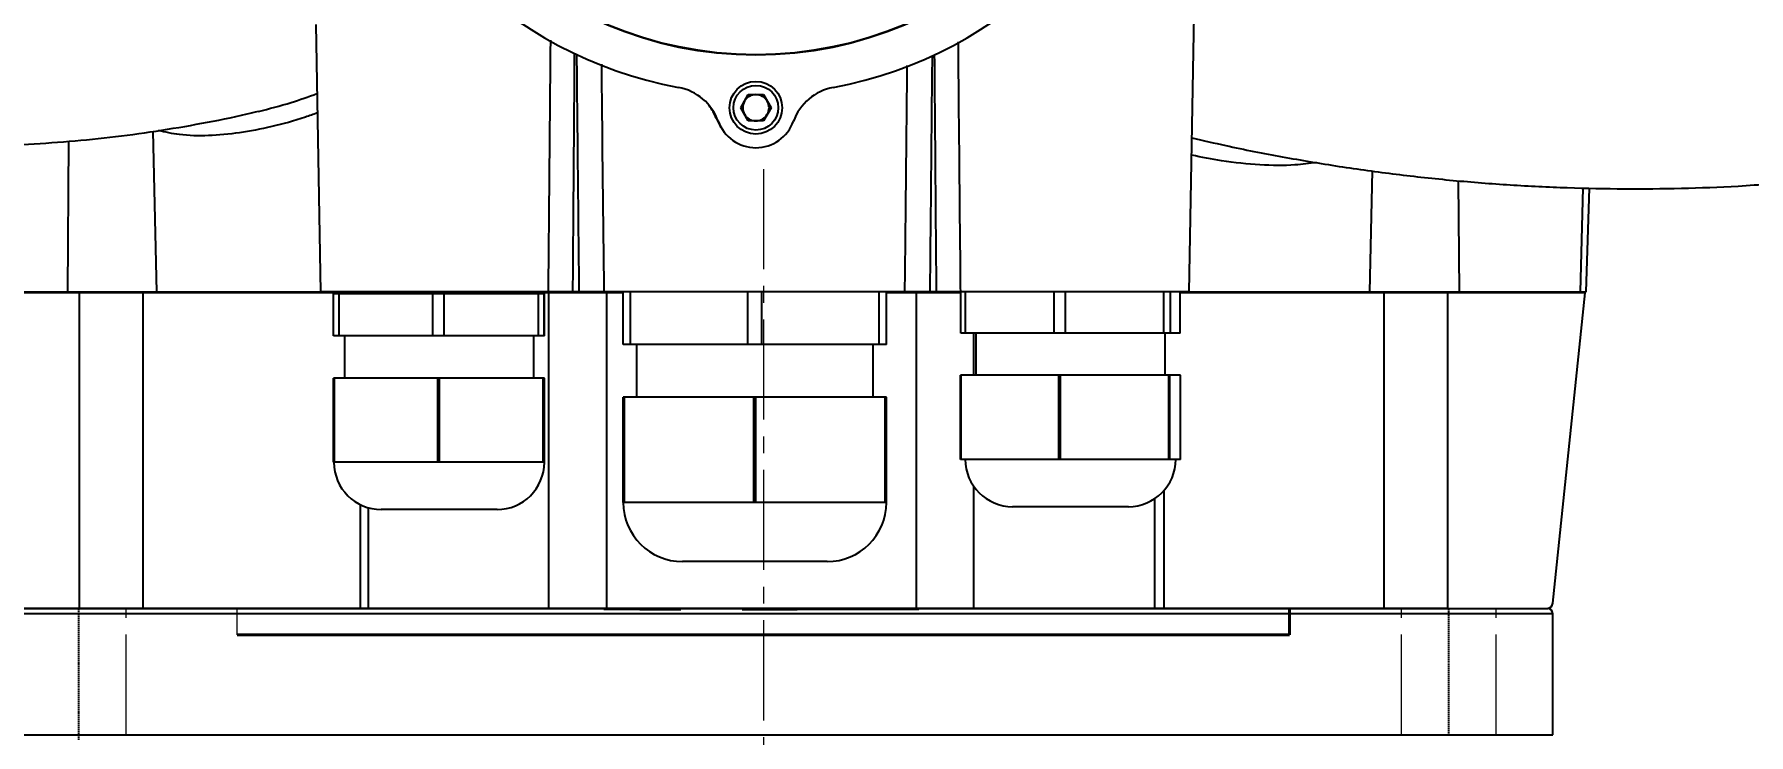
# Model space of a CAD drawing. Header units: millimetres. Extents: x 1663 to 4708, y 540 to 2693.
# Drawn here: x 3796.7 to 4122.5, y 2046.1 to 2179.2 of the extents above; entities that cross this region are included whole.
import ezdxf

# ---------------------------------------------------------------- set-up
doc = ezdxf.new("R2010")
doc.units = ezdxf.units.MM
for name, pattern in [('CENTER2', [28.575, 19.05, -3.175, 3.175, -3.175]), ('DASHED2', [0.375, 0.25, -0.125]), ('点画线', [18, 12, -2, 2, -2])]:
    doc.linetypes.add(name, pattern=pattern)
for name, color, linetype, lineweight in [('中心线', 1, 'CENTER2', 13), ('中心线层', 1, '点画线', 18), ('粗实线', 7, 'Continuous', 40)]:
    doc.layers.add(name, color=color, linetype=linetype, lineweight=lineweight)
doc.styles.get("Standard").update_dxf_attribs({"font": 'arial.ttf'})
doc.styles.add('TH_GBDIM', font='simplex.shx', dxfattribs={"width": 0.707, "bigfont": 'hzfs.shx'})
doc.dimstyles.new('ISO-25$0', dxfattribs={"dimtxt": 2.5, "dimasz": 2.5, "dimexe": 1.25, "dimexo": 0.625, "dimtad": 1, "dimtxsty": 'Standard', "dimcen": 2.5, "dimdle": 5, "dimadec": 0, "dimazin": 0, "dimtfac": 1, "dimtmove": 0, "dimatfit": 3, "dimfxl": 0, "dimarcsym": 0})

# ---------------------------------------------------------------- blocks, each defined once
blk = doc.blocks.new('*U48')
at = {"layer": '中心线层', "color": 0, "linetype": 'CENTER2', "transparency": 16777216}
blk.add_line((0, 489.5), (0, -12.5), dxfattribs=at)
blk = doc.blocks.new('*D71')
at = {"color": 1, "linetype": 'Continuous', "transparency": 16777216}
for p, q in [((3934.64, 2070.07), (3771.33, 2070.07)), ((3772.58, 1661.07), (3772.58, 2063.07)), ((3934.64, 1654.07), (3771.33, 1654.07))]:
    blk.add_line(p, q, dxfattribs=at)
at = {"color": 1, "transparency": 16777216}
for points in [[(3771.41, 2063.07), (3773.74, 2063.07), (3772.58, 2070.07)], [(3771.41, 1661.07), (3773.74, 1661.07), (3772.58, 1654.07)]]:
    blk.add_solid(points, dxfattribs=at)
at = {"layer": 'Defpoints', "color": 0, "transparency": 16777216}
for p in [(3772.58, 2070.07), (3935.26, 2070.07), (3935.26, 1654.07)]:
    blk.add_point(p, dxfattribs=at)
at = {"color": 1, "lineweight": 30, "transparency": 16777216, "insert": (3764.08, 1863.48), "char_height": 15, "attachment_point": 5, "rotation": 90, "style": 'TH_GBDIM'}
blk.add_mtext('416', dxfattribs=at)

msp = doc.modelspace()

# ---------------------------------------------------------------- linework, layer by layer
at = {"color": 7, "linetype": 'Continuous', "lineweight": 25}
for p, q in [((4016.182, 2130.26), (4018.101, 2240.238)), ((3850.181, 2181.015), (3851.067, 2130.26)), ((3930.936, 2165.215), (3932.379, 2167.715)), ((3932.379, 2167.715), (3935.266, 2167.715)), ((3935.266, 2167.715), (3936.71, 2165.215)), ((3932.379, 2162.715), (3930.936, 2165.215)), ((3936.71, 2165.215), (3935.266, 2162.715)), ((3819.242, 2160.709), (3819.903, 2130.26)), ((3935.266, 2162.715), (3932.379, 2162.715)), ((3803.205, 2158.846), (3802.981, 2130.26)), ((4050.961, 2153.213), (4050.469, 2130.26)), ((4067.322, 2151.338), (4067.497, 2130.26)), ((4090.545, 2130.26), (4091.061, 2149.972)), ((4091.601, 2130.26), (4092.288, 2149.948)), ((3805.255, 2130.071), (3779.87, 2130.071)), ((3780.241, 2130.26), (3802.981, 2130.26)), ((3802.981, 2130.26), (3819.903, 2130.26)), ((3805.255, 2070.071), (3805.255, 2130.071)), ((3817.402, 2130.071), (3805.255, 2130.071)), ((3810.273, 2130.26), (3810.273, 2130.071)), ((3817.402, 2070.071), (3817.402, 2130.071)), ((3857.63, 2130.071), (3817.402, 2130.071)), ((3819.903, 2130.26), (3851.067, 2130.26)), ((3826.273, 2130.071), (3826.273, 2130.26)), ((3826.67, 2130.071), (3826.67, 2130.26)), ((3845.3, 2130.26), (3845.3, 2130.071)), ((3894.402, 2130.26), (3851.067, 2130.26)), ((3853.581, 2121.855), (3853.581, 2129.855)), ((3854.646, 2129.855), (3853.581, 2129.855)), ((3854.646, 2121.855), (3854.646, 2129.855)), ((3872.45, 2129.855), (3854.646, 2129.855)), ((3855.3, 2130.071), (3855.3, 2130.26)), ((3857.63, 2130.26), (3857.63, 2129.855)), ((3872.45, 2121.855), (3872.45, 2129.855)), ((3874.596, 2129.855), (3872.45, 2129.855)), ((3874.596, 2121.855), (3874.596, 2129.855)), ((3892.499, 2129.855), (3874.596, 2129.855)), ((3889.63, 2129.855), (3889.63, 2130.26)), ((3894.502, 2130.071), (3889.63, 2130.071)), ((3892.499, 2121.855), (3892.499, 2129.855)), ((3893.581, 2129.855), (3892.499, 2129.855)), ((3893.581, 2121.855), (3893.581, 2129.855)), ((3893.679, 2129.855), (3893.581, 2129.855)), ((3893.679, 2121.855), (3893.679, 2129.855)), ((3894.502, 2070.071), (3894.502, 2130.071)), ((3905.508, 2130.071), (3894.502, 2130.071)), ((3894.697, 2130.071), (3894.697, 2130.26)), ((3900.197, 2130.26), (3899.05, 2130.26)), ((3962.151, 2130.26), (3904.931, 2130.26)), ((3905.508, 2070.071), (3905.508, 2130.071)), ((3908.623, 2130.071), (3905.508, 2130.071)), ((3908.623, 2120.216), (3908.623, 2130.216)), ((3908.626, 2130.216), (3908.623, 2130.216)), ((3908.626, 2120.216), (3908.626, 2130.216)), ((3909.968, 2130.216), (3908.626, 2130.216)), ((3909.968, 2120.216), (3909.968, 2130.216)), ((3932.286, 2130.216), (3909.968, 2130.216)), ((3913.625, 2130.26), (3913.625, 2130.216)), ((3932.286, 2120.216), (3932.286, 2130.216)), ((3934.969, 2130.216), (3932.286, 2130.216)), ((3934.969, 2120.216), (3934.969, 2130.216)), ((3957.285, 2130.216), (3934.969, 2130.216)), ((3953.625, 2130.216), (3953.625, 2130.26)), ((3957.285, 2120.216), (3957.285, 2130.216)), ((3958.626, 2130.216), (3957.285, 2130.216)), ((3958.626, 2120.216), (3958.626, 2130.216)), ((3964.33, 2130.071), (3958.626, 2130.071)), ((3960.864, 2130.26), (3960.864, 2130.071)), ((3962.421, 2130.26), (3962.421, 2130.071)), ((3964.33, 2070.071), (3964.33, 2130.071)), ((3972.778, 2130.071), (3964.33, 2130.071)), ((3968.096, 2130.26), (3966.95, 2130.26)), ((4016.182, 2130.26), (3972.688, 2130.26)), ((3972.778, 2122.401), (3972.778, 2130.26)), ((3973.681, 2122.401), (3973.681, 2130.26)), ((3990.542, 2122.401), (3990.542, 2130.26)), ((3992.68, 2122.401), (3992.68, 2130.26)), ((4011.383, 2122.401), (4011.383, 2130.26)), ((4012.618, 2122.401), (4012.618, 2130.26)), ((4014.46, 2122.401), (4014.46, 2130.26)), ((4053.238, 2130.071), (4014.46, 2130.071)), ((4016.218, 2130.26), (4016.218, 2130.071)), ((4016.218, 2130.26), (4050.469, 2130.26)), ((4026.218, 2130.071), (4026.218, 2130.26)), ((4044.848, 2130.26), (4044.848, 2130.071)), ((4050.469, 2130.26), (4067.497, 2130.26)), ((4053.238, 2070.071), (4053.238, 2130.071)), ((4065.363, 2130.071), (4053.238, 2130.071)), ((4060.848, 2130.071), (4060.848, 2130.26)), ((4061.246, 2130.071), (4061.246, 2130.26)), ((4065.363, 2070.071), (4065.363, 2130.071)), ((4090.816, 2130.071), (4065.363, 2130.071)), ((4067.497, 2130.26), (4090.545, 2130.26)), ((4085.261, 2071.071), (4091.439, 2130.071)), ((4090.545, 2130.26), (4091.601, 2130.26)), ((4091.439, 2130.071), (4090.816, 2130.071)), ((3854.646, 2121.855), (3853.581, 2121.855)), ((3872.45, 2121.855), (3854.646, 2121.855)), ((3855.63, 2121.855), (3855.63, 2113.855)), ((3874.596, 2121.855), (3872.45, 2121.855)), ((3892.499, 2121.855), (3874.596, 2121.855)), ((3891.63, 2113.855), (3891.63, 2121.855)), ((3893.581, 2121.855), (3892.499, 2121.855)), ((3893.679, 2121.855), (3893.581, 2121.855)), ((3973.681, 2122.401), (3972.778, 2122.401)), ((3990.542, 2122.401), (3973.681, 2122.401)), ((3975.25, 2114.401), (3975.25, 2122.401)), ((3975.619, 2122.401), (3975.619, 2114.401)), ((3992.68, 2122.401), (3990.542, 2122.401)), ((4011.383, 2122.401), (3992.68, 2122.401)), ((4012.618, 2122.401), (4011.383, 2122.401)), ((4011.619, 2114.401), (4011.619, 2122.401)), ((4014.46, 2122.401), (4012.618, 2122.401)), ((3908.626, 2120.216), (3908.623, 2120.216)), ((3909.968, 2120.216), (3908.626, 2120.216)), ((3932.286, 2120.216), (3909.968, 2120.216)), ((3911.125, 2120.216), (3911.125, 2110.216)), ((3934.969, 2120.216), (3932.286, 2120.216)), ((3957.285, 2120.216), (3934.969, 2120.216)), ((3956.125, 2110.216), (3956.125, 2120.216)), ((3958.626, 2120.216), (3957.285, 2120.216)), ((3853.576, 2097.855), (3853.576, 2113.855)), ((3853.739, 2113.855), (3853.576, 2113.855)), ((3853.739, 2097.855), (3853.739, 2113.855)), ((3873.357, 2113.855), (3853.739, 2113.855)), ((3873.357, 2097.855), (3873.357, 2113.855)), ((3873.685, 2113.855), (3873.357, 2113.855)), ((3873.685, 2097.855), (3873.685, 2113.855)), ((3893.411, 2113.855), (3873.685, 2113.855)), ((3893.411, 2097.855), (3893.411, 2113.855)), ((3893.576, 2113.855), (3893.411, 2113.855)), ((3893.576, 2097.855), (3893.576, 2113.855)), ((3893.684, 2113.855), (3893.576, 2113.855)), ((3893.684, 2097.855), (3893.684, 2113.855)), ((3972.684, 2098.401), (3972.684, 2114.401)), ((3972.822, 2114.401), (3972.684, 2114.401)), ((3972.822, 2098.401), (3972.822, 2114.401)), ((3991.401, 2114.401), (3972.822, 2114.401)), ((3991.401, 2098.401), (3991.401, 2114.401)), ((3991.727, 2114.401), (3991.401, 2114.401)), ((3991.727, 2098.401), (3991.727, 2114.401)), ((4012.336, 2114.401), (3991.727, 2114.401)), ((4012.336, 2098.401), (4012.336, 2114.401)), ((4012.524, 2114.401), (4012.336, 2114.401)), ((4012.524, 2098.401), (4012.524, 2114.401)), ((4014.554, 2114.401), (4012.524, 2114.401)), ((4014.554, 2098.401), (4014.554, 2114.401)), ((3908.623, 2090.216), (3908.623, 2110.216)), ((3908.626, 2110.216), (3908.623, 2110.216)), ((3908.626, 2090.216), (3908.626, 2110.216)), ((3908.831, 2110.216), (3908.626, 2110.216)), ((3908.831, 2090.216), (3908.831, 2110.216)), ((3933.423, 2110.216), (3908.831, 2110.216)), ((3933.423, 2090.216), (3933.423, 2110.216)), ((3933.832, 2110.216), (3933.423, 2110.216)), ((3933.832, 2090.216), (3933.832, 2110.216)), ((3958.421, 2110.216), (3933.832, 2110.216)), ((3958.421, 2090.216), (3958.421, 2110.216)), ((3958.626, 2110.216), (3958.421, 2110.216)), ((3958.626, 2090.216), (3958.626, 2110.216)), ((3972.822, 2098.401), (3972.684, 2098.401)), ((3982.111, 2098.401), (3972.822, 2098.401)), ((3991.401, 2098.401), (3982.111, 2098.401)), ((3991.727, 2098.401), (3991.401, 2098.401)), ((4002.031, 2098.401), (3991.727, 2098.401)), ((4012.336, 2098.401), (4002.031, 2098.401)), ((4012.524, 2098.401), (4012.336, 2098.401)), ((4013.539, 2098.401), (4012.524, 2098.401)), ((4014.554, 2098.401), (4013.539, 2098.401)), ((3853.739, 2097.855), (3853.576, 2097.855)), ((3863.548, 2097.855), (3853.739, 2097.855)), ((3873.357, 2097.855), (3863.548, 2097.855)), ((3873.685, 2097.855), (3873.357, 2097.855)), ((3883.548, 2097.855), (3873.685, 2097.855)), ((3893.411, 2097.855), (3883.548, 2097.855)), ((3893.576, 2097.855), (3893.411, 2097.855)), ((3893.63, 2097.855), (3893.576, 2097.855)), ((3893.684, 2097.855), (3893.63, 2097.855)), ((3975.25, 2070.071), (3975.25, 2093.234)), ((4011.407, 2070.071), (4011.407, 2092.491)), ((3858.677, 2070.071), (3858.677, 2089.77)), ((3860.147, 2089.205), (3860.147, 2070.071)), ((3884.63, 2088.855), (3862.63, 2088.855)), ((3908.625, 2090.216), (3908.623, 2090.216)), ((3908.626, 2090.216), (3908.625, 2090.216)), ((3908.831, 2090.216), (3908.626, 2090.216)), ((3921.127, 2090.216), (3908.831, 2090.216)), ((3933.423, 2090.216), (3921.127, 2090.216)), ((3933.832, 2090.216), (3933.423, 2090.216)), ((3946.127, 2090.216), (3933.832, 2090.216)), ((3958.421, 2090.216), (3946.127, 2090.216)), ((3958.626, 2090.216), (3958.421, 2090.216)), ((4004.619, 2089.401), (3982.619, 2089.401)), ((4009.66, 2070.071), (4009.66, 2090.945)), ((3947.375, 2078.966), (3919.875, 2078.966)), ((3786.261, 2070.071), (4084.261, 2070.071)), ((3817.402, 2070.071), (3805.255, 2070.071)), ((3858.677, 2070.071), (3817.402, 2070.071)), ((3860.147, 2070.071), (3858.677, 2070.071)), ((3894.502, 2070.071), (3860.147, 2070.071)), ((3905.508, 2070.071), (3894.502, 2070.071)), ((3904.921, 2070.071), (3904.921, 2069.86)), ((3911.742, 2069.86), (3904.921, 2069.86)), ((3964.33, 2070.071), (3905.508, 2070.071)), ((3911.742, 2070.071), (3911.742, 2069.86)), ((3911.742, 2069.86), (3919.542, 2069.86)), ((3919.542, 2070.071), (3919.542, 2069.86)), ((3931.208, 2070.071), (3931.208, 2069.86)), ((3931.208, 2069.86), (3932.728, 2069.86)), ((3932.728, 2070.071), (3932.728, 2069.86)), ((3932.728, 2069.86), (3939.836, 2069.86)), ((3939.836, 2070.071), (3939.836, 2069.86)), ((3939.836, 2069.86), (3941.7, 2069.86)), ((3941.7, 2070.071), (3941.7, 2069.86)), ((3964.812, 2069.86), (3941.7, 2069.86)), ((3975.25, 2070.071), (3964.33, 2070.071)), ((3964.812, 2070.071), (3964.812, 2069.86)), ((4009.66, 2070.071), (3975.25, 2070.071)), ((4011.407, 2070.071), (4009.544, 2070.071)), ((4053.238, 2070.071), (4011.407, 2070.071)), ((4065.363, 2070.071), (4053.238, 2070.071)), ((4085.261, 2046.071), (4085.261, 2069.071))]:
    msp.add_line(p, q, dxfattribs=at)
at = {"color": 8, "linetype": 'Continuous', "lineweight": 25}
for p, q in [((4085.261, 2069.071), (3785.261, 2069.071)), ((3785.261, 2046.071), (4085.261, 2046.071))]:
    msp.add_line(p, q, dxfattribs=at)
at = {"color": 1, "linetype": 'DASHED2'}
for p, q in [((3805.145, 2045.071), (3805.145, 2070.071)), ((4065.537, 2046.071), (4065.537, 2070.071))]:
    msp.add_line(p, q, dxfattribs=at)
at = {"color": 7, "linetype": 'Continuous', "lineweight": 25, "flags": 128}
msp.add_lwpolyline([(3926.266, 2163.229), (3927.07, 2161.685), (3927.164, 2161.552)], dxfattribs=at)
at = {"color": 7, "linetype": 'Continuous', "lineweight": 25}
for centre, radius in [((3933.823, 2247.715), 72.5), ((3933.823, 2247.715), 72.418), ((3933.823, 2165.215), 5), ((3933.823, 2165.215), 4.25)]:
    msp.add_circle(centre, radius, dxfattribs=at)
for centre, radius, start, end in [((3933.823, 2247.715), 80, 190.6021, 259.3979), ((3933.823, 2247.715), 80, 280.6021, 349.3979), ((3917.264, 2159.252), 10, 19.80619, 79.3979), ((3933.823, 2165.215), 2.5, 90, 150), ((3933.823, 2165.215), 2.5, 30, 90), ((3950.382, 2159.252), 10, 100.6021, 160.19381), ((3916.904, 2159.712), 10, 20.58584, 36.2851), ((3933.823, 2165.215), 2.5, 150, 210), ((3933.823, 2165.215), 2.5, 210, 270), ((3933.823, 2165.215), 2.5, 270, 330), ((3933.823, 2165.215), 2.5, 330, 30), ((3933.823, 2165.215), 7.6, 199.80619, 340.19381), ((3982.619, 2098.401), 9, 180, 270), ((4004.619, 2098.401), 9, 270, 0), ((3862.63, 2097.855), 9, 180, 270), ((3884.63, 2097.855), 9, 270, 0), ((3919.875, 2090.216), 11.25, 180, 270), ((3947.375, 2090.216), 11.25, 270, 0), ((4084.261, 2071.071), 1, 270, 0), ((4084.261, 2069.071), 1, 0, 90)]:
    msp.add_arc(centre, radius, start, end, dxfattribs=at)
for centre, major_axis, start_param, end_param in [((3873.448, 2669.52), (-0.342, 1411.987), 4.3205165, 4.3549505), ((3933.36, 3010.221), (-0.466, 1923.104), 2.0198691, 2.0460556), ((3933.36, 3010.221), (-0.466, 1923.104), 4.2371202, 4.263166), ((3993.437, 2669.52), (-0.342, 1411.987), 1.9284107, 1.9626594)]:
    msp.add_ellipse(centre, major_axis=major_axis, ratio=0.019519, start_param=start_param, end_param=end_param, dxfattribs=at)
for points, knots in [([(3894.402, 2130.26), (3894.433, 2133.593), (3894.581, 2149.523), (3894.719, 2165.454), (3894.828, 2178.052)], [0, 0, 0, 0, 0.2091798, 1, 1, 1, 1]), ([(3972.243, 2177.736), (3972.246, 2177.461), (3972.367, 2163.857), (3972.515, 2148.032), (3972.666, 2132.482), (3972.688, 2130.26)], [0, 0, 0, 0, 0.0173473, 0.8596338, 1, 1, 1, 1]), ([(3904.46, 2173.475), (3904.465, 2172.945), (3904.618, 2158.541), (3904.777, 2144.136), (3904.931, 2130.26)], [0, 0, 0, 0, 0.0367513, 1, 1, 1, 1]), ([(3962.151, 2130.26), (3962.187, 2133.593), (3962.341, 2147.922), (3962.487, 2162.251), (3962.6, 2173.248)], [0, 0, 0, 0, 0.2325469, 1, 1, 1, 1]), ([(3839.268, 2164.518), (3841.336, 2165.039), (3844.97, 2165.955), (3848.772, 2167.32), (3850.41, 2167.908)], [0, 0, 0, 0, 0.5689763, 1, 1, 1, 1]), ([(3767.999, 2158.354), (3770.49, 2158.228), (3775.958, 2157.95), (3784.409, 2157.905), (3793.329, 2158.14), (3802.212, 2158.697), (3811.048, 2159.563), (3819.827, 2160.731), (3828.533, 2162.226), (3835.016, 2163.503), (3838.571, 2164.376), (3839.274, 2164.549)], [0, 0, 0, 0, 0.104207, 0.2287858, 0.3530516, 0.4770071, 0.6006545, 0.7239951, 0.8470295, 0.9697573, 1, 1, 1, 1]), ([(3850.474, 2164.227), (3849.721, 2163.954), (3846.758, 2162.884), (3841.799, 2161.571), (3835.613, 2160.336), (3829.752, 2159.819), (3824.572, 2159.917), (3821.597, 2160.575), (3820.285, 2160.865)], [0, 0, 0, 0, 0.0662194, 0.2604347, 0.4527512, 0.6496821, 0.845437, 1, 1, 1, 1]), ([(4016.692, 2159.508), (4018.833, 2159.006), (4024.533, 2157.668), (4033.862, 2155.852), (4044.654, 2154.027), (4055.478, 2152.536), (4066.321, 2151.363), (4077.175, 2150.512), (4088.03, 2149.98), (4098.877, 2149.763), (4109.707, 2149.877), (4118.95, 2150.197), (4124.572, 2150.604), (4126.6, 2150.751)], [0, 0, 0, 0, 0.0596151, 0.1586817, 0.2575664, 0.3562726, 0.4548031, 0.5531604, 0.6513466, 0.7493636, 0.8472129, 0.9448956, 1, 1, 1, 1]), ([(4040.356, 2154.806), (4039.015, 2154.62), (4035.626, 2154.151), (4029.583, 2154.29), (4023.016, 2154.916), (4018.541, 2155.816), (4016.635, 2156.199)], [0, 0, 0, 0, 0.1886984, 0.4768409, 0.777094, 1, 1, 1, 1]), ([(3899.05, 2130.26), (3899.02, 2130.26), (3898.869, 2130.26), (3898.229, 2130.26), (3897.14, 2130.26), (3895.795, 2130.26), (3894.88, 2130.26), (3894.519, 2130.26), (3894.402, 2130.26)], [0, 0, 0, 0, 0.0154414, 0.077245, 0.327001, 0.5767568, 0.8624795, 1, 1, 1, 1]), ([(3904.931, 2130.26), (3904.922, 2130.26), (3904.874, 2130.26), (3904.638, 2130.26), (3904.019, 2130.26), (3902.788, 2130.26), (3901.443, 2130.26), (3900.54, 2130.26), (3900.197, 2130.26)], [0, 0, 0, 0, 0.0152548, 0.0763166, 0.3233966, 0.5704785, 0.8367817, 1, 1, 1, 1]), ([(3966.95, 2130.26), (3966.92, 2130.26), (3966.769, 2130.26), (3966.129, 2130.26), (3965.039, 2130.26), (3963.696, 2130.26), (3962.677, 2130.26), (3962.307, 2130.26), (3962.151, 2130.26)], [0, 0, 0, 0, 0.0143893, 0.071982, 0.304721, 0.5374601, 0.8037035, 1, 1, 1, 1]), ([(3972.688, 2130.26), (3972.675, 2130.26), (3972.615, 2130.26), (3972.327, 2130.26), (3971.631, 2130.26), (3970.325, 2130.26), (3969.074, 2130.26), (3968.305, 2130.26), (3968.096, 2130.26)], [0, 0, 0, 0, 0.01624473, 0.08126808, 0.34432952, 0.60739291, 0.89319823, 1, 1, 1, 1])]:
    msp.add_open_spline(points, degree=3, knots=knots, dxfattribs=at)
at = {"layer": '中心线', "color": 0}
for p, q in [((3814.145, 2046.071), (3814.145, 2070.071)), ((3835.261, 2065.071), (3835.261, 2070.071)), ((4056.537, 2046.071), (4056.537, 2070.071)), ((4074.537, 2046.071), (4074.537, 2070.071))]:
    msp.add_line(p, q, dxfattribs=at)
at = {"layer": '粗实线', "color": 0, "ltscale": 0.2}
for p, q in [((4035.261, 2065.071), (4035.261, 2070.071)), ((3835.261, 2065.071), (3907.761, 2065.071)), ((4035.261, 2065.071), (3835.261, 2065.071))]:
    msp.add_line(p, q, dxfattribs=at)

# ---------------------------------------------------------------- block references
at = {"layer": '中心线层', "linetype": 'CENTER2'}
msp.add_blockref('*U48', (3935.261, 1664.071), dxfattribs=at)

# ---------------------------------------------------------------- dimensions: what is measured, and where the dimension line sits
at = {"lineweight": 30}
dim = msp.add_linear_dim(base=(3772.577, 2070.071), p1=(3935.261, 1654.071), p2=(3935.261, 2070.071), angle=90, dimstyle='ISO-25$0', override={"dimtxt": 15, "dimasz": 7, "dimgap": 1, "dimdec": 0, "dimtxsty": 'TH_GBDIM', "dimclrd": 1, "dimclre": 1, "dimclrt": 1, "dimatfit": 0, "dimlwd": 65535, "dimlwe": 65535}, dxfattribs=at)
dim.commit()
dim.dimension.update_dxf_attribs({"geometry": '*D71', "text_midpoint": (3772.577, 1863.485), "dimtype": 160})

doc.saveas('drawing.dxf')
